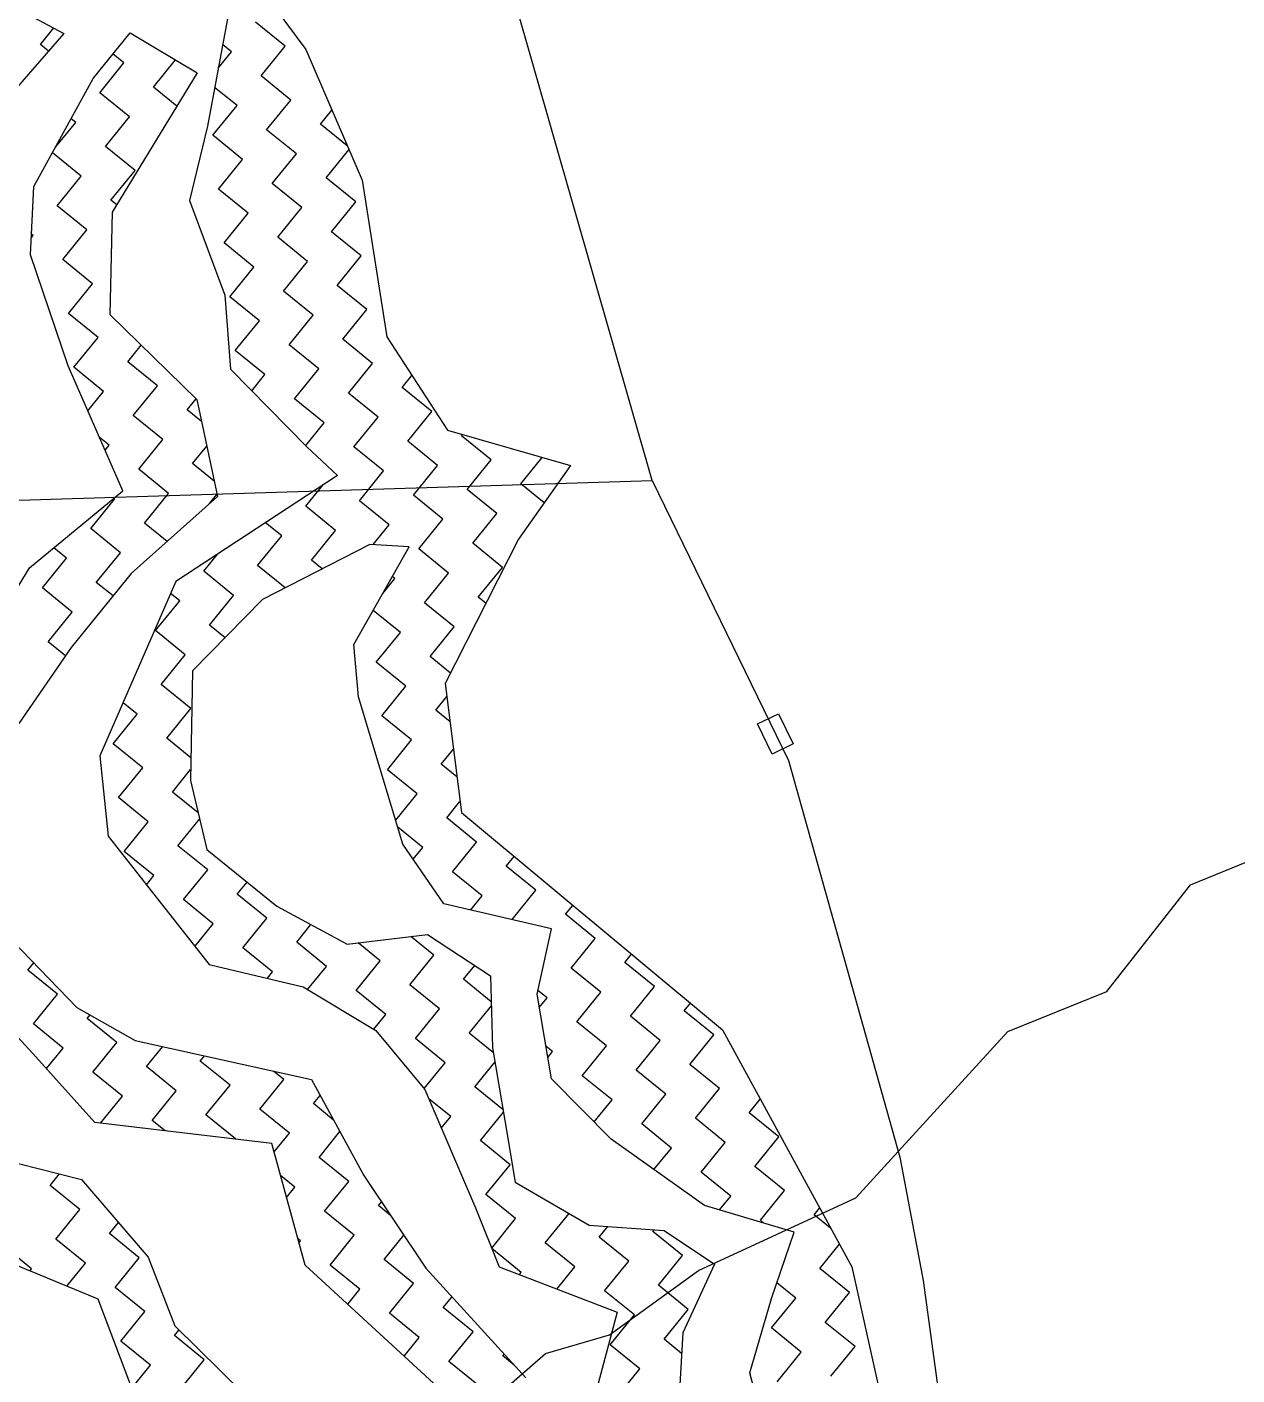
# Model space of a CAD drawing. Header units: metres. Extents: x 303647 to 308666, y 1943822 to 1947889.
# Drawn here: x 304162.3 to 304414.2, y 1946291 to 1946571.5 of the extents above; entities that cross this region are included whole.
import ezdxf

# ---------------------------------------------------------------- set-up
doc = ezdxf.new("R2010")
doc.units = ezdxf.units.M
for name, color, linetype in [('LINE_WATER', 4, 'Continuous'), ('POLY_HATCH', 12, 'Continuous'), ('POLY_PARCEL', 6, 'Continuous')]:
    doc.layers.add(name, color=color, linetype=linetype)

msp = doc.modelspace()

# ---------------------------------------------------------------- linework, layer by layer
msp.add_lwpolyline([(304317.46, 1946420.18), (304314.41, 1946426.46), (304318.75, 1946428.57), (304321.8, 1946422.29)], close=True)
at = {"layer": 'LINE_WATER'}
for p, q in [((304404.51, 1946392.96), (304416.58, 1946397.88)), ((304387.13, 1946370.78), (304404.51, 1946392.96)), ((304366.5, 1946362.45), (304387.13, 1946370.78)), ((304334.85, 1946327.81), (304366.5, 1946362.45)), ((304302.1, 1946312.72), (304334.85, 1946327.81)), ((304283.59, 1946299.35), (304302.1, 1946312.72)), ((304270.27, 1946295.44), (304283.59, 1946299.35)), ((304258.3, 1946285.04), (304270.27, 1946295.44))]:
    msp.add_line(p, q, dxfattribs=at)
at = {"layer": 'POLY_HATCH'}
for p, q in [((304143.49, 1946584.31), (304169.99, 1946570.16)), ((304207.3, 1946584.36), (304220.36, 1946566.78)), ((304204.15, 1946573.99), (304199.87, 1946550.88)), ((304169.99, 1946570.16), (304152.44, 1946550.06)), ((304176.09, 1946560.78), (304183.8, 1946570.28)), ((304183.8, 1946570.28), (304197.71, 1946561.95)), ((304220.36, 1946566.78), (304232.04, 1946539.6)), ((304163.74, 1946538.29), (304176.09, 1946560.78)), ((304197.71, 1946561.95), (304180.05, 1946532.93)), ((304199.87, 1946550.88), (304196.14, 1946535.37)), ((304163.03, 1946524.09), (304163.74, 1946538.29)), ((304232.04, 1946539.6), (304237.18, 1946506.99)), ((304196.14, 1946535.37), (304203.51, 1946515.7)), ((304180.05, 1946532.93), (304179.53, 1946511.68)), ((304170.85, 1946500.99), (304163.03, 1946524.09)), ((304203.51, 1946515.7), (304204.66, 1946500.26)), ((304179.53, 1946511.68), (304197.66, 1946494)), ((304237.18, 1946506.99), (304249.84, 1946487.6)), ((304182.24, 1946475), (304170.85, 1946500.99)), ((304204.66, 1946500.26), (304220.55, 1946484.14)), ((304197.66, 1946494), (304201.93, 1946473.79)), ((304249.84, 1946487.6), (304275.45, 1946480.21)), ((304220.55, 1946484.14), (304226.94, 1946478.15)), ((304226.94, 1946478.15), (304193.29, 1946456.12)), ((304275.45, 1946480.21), (304264.61, 1946464.88)), ((304162.84, 1946458.94), (304182.24, 1946475)), ((304201.93, 1946473.79), (304184.01, 1946457.79)), ((304264.61, 1946464.88), (304249.36, 1946434.88)), ((304233.7, 1946463.83), (304211.3, 1946452.33)), ((304230.36, 1946442.99), (304241.86, 1946463.34)), ((304241.86, 1946463.34), (304233.7, 1946463.83)), ((304147.97, 1946434.55), (304162.84, 1946458.94)), ((304184.01, 1946457.79), (304171.48, 1946442.35)), ((304193.29, 1946456.12), (304177.49, 1946419.81)), ((304211.3, 1946452.33), (304196.73, 1946437.49)), ((304171.48, 1946442.35), (304160.61, 1946426.54)), ((304231.28, 1946432.11), (304230.36, 1946442.99)), ((304196.73, 1946437.49), (304196.31, 1946414.68)), ((304249.36, 1946434.88), (304252.73, 1946408)), ((304240.55, 1946401.43), (304231.28, 1946432.11)), ((304177.49, 1946419.81), (304179.21, 1946403.1)), ((304196.31, 1946414.68), (304199.74, 1946400.33)), ((304252.73, 1946408), (304307.09, 1946362.77)), ((304179.21, 1946403.1), (304200.19, 1946376.4)), ((304199.74, 1946400.33), (304214.28, 1946388.52)), ((304249.06, 1946389), (304240.55, 1946401.43)), ((304214.28, 1946388.52), (304228.98, 1946380.62)), ((304271.51, 1946383.85), (304249.06, 1946389)), ((304228.98, 1946380.62), (304245.7, 1946382.64)), ((304245.7, 1946382.64), (304258.8, 1946374.02)), ((304268.48, 1946370.21), (304271.51, 1946383.85)), ((304159.31, 1946381.29), (304172.7, 1946367.46)), ((304163.5, 1946357.9), (304145.15, 1946377.73)), ((304200.19, 1946376.4), (304219.78, 1946371.78)), ((304219.78, 1946371.78), (304234.94, 1946362.69)), ((304258.8, 1946374.02), (304259.24, 1946359.07)), ((304271.5, 1946352.62), (304268.48, 1946370.21)), ((304172.7, 1946367.46), (304184.82, 1946360.58)), ((304184.82, 1946360.58), (304221.53, 1946352.45)), ((304234.94, 1946362.69), (304245.1, 1946350.42)), ((304307.09, 1946362.77), (304334, 1946313.46)), ((304176.4, 1946343.49), (304163.5, 1946357.9)), ((304259.24, 1946359.07), (304261.8, 1946343.92)), ((304221.53, 1946352.45), (304232.44, 1946332.5)), ((304283.9, 1946340.03), (304271.5, 1946352.62)), ((304245.1, 1946350.42), (304255.65, 1946325.74)), ((304213.26, 1946339.18), (304176.4, 1946343.49)), ((304261.8, 1946343.92), (304263.96, 1946331.1)), ((304145.18, 1946338.83), (304173.66, 1946331.65)), ((304220.23, 1946313.82), (304213.26, 1946339.18)), ((304303.37, 1946326.24), (304283.9, 1946340.03)), ((304232.44, 1946332.5), (304245.3, 1946313.19)), ((304173.66, 1946331.65), (304187.51, 1946315.5)), ((304263.96, 1946331.1), (304279.32, 1946322.16)), ((304255.65, 1946325.74), (304260.63, 1946313.47)), ((304321.98, 1946320.69), (304303.37, 1946326.24)), ((304279.32, 1946322.16), (304294.98, 1946321.02)), ((304294.98, 1946321.02), (304305.41, 1946314.06)), ((304177.13, 1946306.77), (304149.27, 1946318.29)), ((304317.3, 1946306.88), (304321.98, 1946320.69)), ((304187.51, 1946315.5), (304193.05, 1946301.19)), ((304247.86, 1946288.44), (304220.23, 1946313.82)), ((304245.3, 1946313.19), (304266.14, 1946290.36)), ((304260.63, 1946313.47), (304285.15, 1946304.03)), ((304305.41, 1946314.06), (304298.84, 1946299.77)), ((304334, 1946313.46), (304349.83, 1946242.38)), ((304312.8, 1946291.42), (304317.3, 1946306.88)), ((304192.13, 1946267.12), (304177.13, 1946306.77)), ((304285.15, 1946304.03), (304278.42, 1946278.88)), ((304193.05, 1946301.19), (304207.36, 1946287.12)), ((304298.84, 1946299.77), (304298.14, 1946287.76)), ((304316.05, 1946278.71), (304312.8, 1946291.42))]:
    msp.add_line(p, q, dxfattribs=at)
at = {"layer": 'POLY_HATCH', "linetype": 'Continuous'}
for p, q in [((304165.09, 1946567.86), (304167.87, 1946571.29)), ((304216.05, 1946567.5), (304209.87, 1946572.51)), ((304166.78, 1946566.49), (304165.09, 1946567.86)), ((304204.85, 1946566.34), (304203.01, 1946567.83)), ((304182.46, 1946564.01), (304180.2, 1946565.85)), ((304202.11, 1946562.95), (304204.85, 1946566.34)), ((304211.03, 1946561.32), (304216.05, 1946567.5)), ((304177.45, 1946557.83), (304182.46, 1946564.01)), ((304188.64, 1946558.99), (304193.22, 1946564.64)), ((304217.21, 1946556.3), (304211.03, 1946561.32)), ((304183.62, 1946552.81), (304177.45, 1946557.83)), ((304193.5, 1946555.04), (304188.64, 1946558.99)), ((304206.02, 1946555.14), (304201.36, 1946558.92)), ((304201, 1946548.96), (304206.02, 1946555.14)), ((304212.19, 1946550.12), (304217.21, 1946556.3)), ((304223.39, 1946551.29), (304225.76, 1946554.21)), ((304168.23, 1946546.48), (304172.43, 1946551.65)), ((304172.43, 1946551.65), (304171.49, 1946552.41)), ((304178.61, 1946546.64), (304183.62, 1946552.81)), ((304228.96, 1946546.76), (304223.39, 1946551.29)), ((304207.18, 1946543.94), (304201, 1946548.96)), ((304218.37, 1946545.11), (304212.19, 1946550.12)), ((304173.59, 1946540.46), (304167.6, 1946545.32)), ((304184.79, 1946541.62), (304178.61, 1946546.64)), ((304224.55, 1946540.09), (304229.31, 1946545.95)), ((304202.16, 1946537.77), (304207.18, 1946543.94)), ((304213.36, 1946538.93), (304218.37, 1946545.11)), ((304168.58, 1946534.28), (304173.59, 1946540.46)), ((304179.77, 1946535.44), (304184.79, 1946541.62)), ((304230.73, 1946535.08), (304224.55, 1946540.09)), ((304208.34, 1946532.75), (304202.16, 1946537.77)), ((304219.54, 1946533.91), (304213.36, 1946538.93)), ((304174.76, 1946529.26), (304168.58, 1946534.28)), ((304180.98, 1946534.46), (304179.77, 1946535.44)), ((304225.72, 1946528.9), (304230.73, 1946535.08)), ((304203.33, 1946526.57), (304208.34, 1946532.75)), ((304214.52, 1946527.73), (304219.54, 1946533.91)), ((304169.74, 1946523.08), (304174.76, 1946529.26)), ((304231.89, 1946523.88), (304225.72, 1946528.9)), ((304163.21, 1946527.67), (304163.56, 1946528.1)), ((304163.56, 1946528.1), (304163.24, 1946528.35)), ((304209.5, 1946521.55), (304203.33, 1946526.57)), ((304220.7, 1946522.72), (304214.52, 1946527.73)), ((304175.92, 1946518.07), (304169.74, 1946523.08)), ((304226.88, 1946517.7), (304231.89, 1946523.88)), ((304204.49, 1946515.37), (304209.5, 1946521.55)), ((304215.68, 1946516.54), (304220.7, 1946522.72)), ((304170.9, 1946511.89), (304175.92, 1946518.07)), ((304233.06, 1946512.68), (304226.88, 1946517.7)), ((304210.67, 1946510.36), (304204.49, 1946515.37)), ((304221.86, 1946511.52), (304215.68, 1946516.54)), ((304177.08, 1946506.87), (304170.9, 1946511.89)), ((304228.04, 1946506.51), (304233.06, 1946512.68)), ((304205.65, 1946504.18), (304210.67, 1946510.36)), ((304216.85, 1946505.34), (304221.86, 1946511.52)), ((304172.06, 1946500.69), (304177.08, 1946506.87)), ((304234.22, 1946501.49), (304228.04, 1946506.51)), ((304183.26, 1946501.85), (304186.06, 1946505.31)), ((304211.83, 1946499.16), (304205.65, 1946504.18)), ((304223.03, 1946500.33), (304216.85, 1946505.34)), ((304178.24, 1946495.67), (304172.06, 1946500.69)), ((304189.44, 1946496.84), (304183.26, 1946501.85)), ((304229.2, 1946495.31), (304234.22, 1946501.49)), ((304209.08, 1946495.78), (304211.83, 1946499.16)), ((304218.01, 1946494.15), (304223.03, 1946500.33)), ((304240.4, 1946496.47), (304242.42, 1946498.96)), ((304174.95, 1946491.62), (304178.24, 1946495.67)), ((304184.42, 1946490.66), (304189.44, 1946496.84)), ((304235.38, 1946490.29), (304229.2, 1946495.31)), ((304246.58, 1946491.46), (304240.4, 1946496.47)), ((304195.62, 1946491.82), (304197.51, 1946494.15)), ((304224.19, 1946489.13), (304218.01, 1946494.15)), ((304190.6, 1946485.64), (304184.42, 1946490.66)), ((304198.64, 1946489.37), (304195.62, 1946491.82)), ((304230.37, 1946484.11), (304235.38, 1946490.29)), ((304241.56, 1946485.28), (304246.58, 1946491.46)), ((304220.32, 1946484.37), (304224.19, 1946489.13)), ((304252.76, 1946486.44), (304252.97, 1946486.7)), ((304258.94, 1946481.42), (304252.76, 1946486.44)), ((304179.41, 1946484.48), (304177.35, 1946486.15)), ((304178.55, 1946483.42), (304179.41, 1946484.48)), ((304185.59, 1946479.46), (304190.6, 1946485.64)), ((304196.78, 1946480.63), (304199.72, 1946484.25)), ((304236.55, 1946479.1), (304230.37, 1946484.11)), ((304247.74, 1946480.26), (304241.56, 1946485.28)), ((304253.92, 1946475.25), (304258.94, 1946481.42)), ((304265.12, 1946476.41), (304269.58, 1946481.91)), ((304191.77, 1946474.45), (304185.59, 1946479.46)), ((304201.25, 1946477), (304196.78, 1946480.63)), ((304231.53, 1946472.92), (304236.55, 1946479.1)), ((304242.73, 1946474.08), (304247.74, 1946480.26)), ((304220.33, 1946471.76), (304223.91, 1946476.16)), ((304260.1, 1946470.23), (304253.92, 1946475.25)), ((304269.97, 1946472.46), (304265.12, 1946476.41)), ((304175.55, 1946467.1), (304180.57, 1946473.28)), ((304180.57, 1946473.28), (304180.37, 1946473.45)), ((304186.75, 1946468.27), (304191.77, 1946474.45)), ((304200.32, 1946472.36), (304201.84, 1946474.22)), ((304237.71, 1946467.9), (304231.53, 1946472.92)), ((304248.9, 1946469.07), (304242.73, 1946474.08)), ((304226.51, 1946466.74), (304220.33, 1946471.76)), ((304255.08, 1946464.05), (304260.1, 1946470.23)), ((304181.73, 1946462.09), (304175.55, 1946467.1)), ((304191.46, 1946464.44), (304186.75, 1946468.27)), ((304215.32, 1946465.58), (304211.93, 1946468.32)), ((304221.5, 1946460.56), (304226.51, 1946466.74)), ((304234.37, 1946463.79), (304237.71, 1946467.9)), ((304243.89, 1946462.89), (304248.9, 1946469.07)), ((304210.3, 1946459.4), (304215.32, 1946465.58)), ((304261.26, 1946459.03), (304255.08, 1946464.05)), ((304170.54, 1946460.93), (304167.86, 1946463.1)), ((304176.72, 1946455.91), (304181.73, 1946462.09)), ((304199.11, 1946458.24), (304202.04, 1946461.85)), ((304250.07, 1946457.87), (304243.89, 1946462.89)), ((304165.52, 1946454.75), (304170.54, 1946460.93)), ((304216.02, 1946454.76), (304210.3, 1946459.4)), ((304223.76, 1946458.73), (304221.5, 1946460.56)), ((304256.25, 1946452.85), (304261.26, 1946459.03)), ((304180.2, 1946453.09), (304176.72, 1946455.91)), ((304205.29, 1946453.22), (304199.11, 1946458.24)), ((304236.36, 1946453.61), (304238.87, 1946456.71)), ((304238.87, 1946456.71), (304238.35, 1946457.13)), ((304245.05, 1946451.69), (304250.07, 1946457.87)), ((304171.7, 1946449.73), (304165.52, 1946454.75)), ((304194.09, 1946452.06), (304192.19, 1946453.6)), ((304200.27, 1946447.04), (304205.29, 1946453.22)), ((304257.84, 1946451.56), (304256.25, 1946452.85)), ((304189.07, 1946445.88), (304194.09, 1946452.06)), ((304240.04, 1946445.51), (304234.38, 1946450.1)), ((304251.23, 1946446.68), (304245.05, 1946451.69)), ((304166.68, 1946443.55), (304171.7, 1946449.73)), ((304195.25, 1946440.86), (304189.07, 1946445.88)), ((304203.52, 1946444.4), (304200.27, 1946447.04)), ((304235.02, 1946439.33), (304240.04, 1946445.51)), ((304246.21, 1946440.5), (304251.23, 1946446.68)), ((304170.29, 1946440.62), (304166.68, 1946443.55)), ((304190.24, 1946434.68), (304195.25, 1946440.86)), ((304241.2, 1946434.32), (304235.02, 1946439.33)), ((304250.47, 1946437.04), (304246.21, 1946440.5)), ((304196.42, 1946429.67), (304190.24, 1946434.68)), ((304236.18, 1946428.14), (304241.2, 1946434.32)), ((304185.22, 1946428.5), (304182.3, 1946430.87)), ((304247.38, 1946429.3), (304249.7, 1946432.17)), ((304180.21, 1946422.32), (304185.22, 1946428.5)), ((304191.4, 1946423.49), (304196.42, 1946429.67)), ((304242.36, 1946423.12), (304236.18, 1946428.14)), ((304250.37, 1946426.87), (304247.38, 1946429.3)), ((304186.38, 1946417.31), (304180.21, 1946422.32)), ((304196.4, 1946419.43), (304191.4, 1946423.49)), ((304237.34, 1946416.94), (304242.36, 1946423.12)), ((304248.54, 1946418.11), (304251.07, 1946421.23)), ((304181.37, 1946411.13), (304186.38, 1946417.31)), ((304192.56, 1946412.29), (304196.36, 1946416.96)), ((304243.52, 1946411.93), (304237.34, 1946416.94)), ((304251.8, 1946415.46), (304248.54, 1946418.11)), ((304187.55, 1946406.11), (304181.37, 1946411.13)), ((304197.93, 1946407.94), (304192.56, 1946412.29)), ((304239.05, 1946406.41), (304243.52, 1946411.93)), ((304249.7, 1946406.91), (304252.44, 1946410.29)), ((304182.53, 1946399.93), (304187.55, 1946406.11)), ((304193.73, 1946401.1), (304198.23, 1946406.65)), ((304255.88, 1946401.89), (304249.7, 1946406.91)), ((304244.69, 1946400.73), (304239.49, 1946404.95)), ((304188.71, 1946394.92), (304182.53, 1946399.93)), ((304199.91, 1946396.08), (304193.73, 1946401.1)), ((304242.7, 1946398.29), (304244.69, 1946400.73)), ((304250.87, 1946395.71), (304255.88, 1946401.89)), ((304262.06, 1946396.88), (304263.69, 1946398.89)), ((304268.24, 1946391.86), (304262.06, 1946396.88)), ((304187.15, 1946393), (304188.71, 1946394.92)), ((304194.89, 1946389.9), (304199.91, 1946396.08)), ((304257.05, 1946390.7), (304250.87, 1946395.71)), ((304206.08, 1946391.06), (304208.1, 1946393.54)), ((304212.26, 1946386.05), (304206.08, 1946391.06)), ((304263.27, 1946385.74), (304268.24, 1946391.86)), ((304201.07, 1946384.88), (304194.89, 1946389.9)), ((304254.63, 1946387.72), (304257.05, 1946390.7)), ((304274.42, 1946386.85), (304275.93, 1946388.7)), ((304207.25, 1946379.87), (304212.26, 1946386.05)), ((304280.6, 1946381.83), (304274.42, 1946386.85)), ((304197.24, 1946380.16), (304201.07, 1946384.88)), ((304218.44, 1946381.03), (304221.41, 1946384.69)), ((304213.43, 1946374.85), (304207.25, 1946379.87)), ((304224.62, 1946376.01), (304218.44, 1946381.03)), ((304235.82, 1946377.18), (304231.24, 1946380.89)), ((304247.01, 1946378.34), (304242.23, 1946382.22)), ((304275.58, 1946375.65), (304280.6, 1946381.83)), ((304230.8, 1946371), (304235.82, 1946377.18)), ((304242, 1946372.16), (304247.01, 1946378.34)), ((304286.78, 1946376.81), (304288.17, 1946378.52)), ((304162.47, 1946375.22), (304163.71, 1946376.75)), ((304168.65, 1946370.2), (304162.47, 1946375.22)), ((304212.35, 1946373.53), (304213.43, 1946374.85)), ((304220.72, 1946371.21), (304224.62, 1946376.01)), ((304253.19, 1946373.32), (304255.51, 1946376.18)), ((304281.76, 1946370.63), (304275.58, 1946375.65)), ((304292.96, 1946371.8), (304286.78, 1946376.81)), ((304248.18, 1946367.14), (304242, 1946372.16)), ((304258.96, 1946368.64), (304253.19, 1946373.32)), ((304287.94, 1946365.62), (304292.96, 1946371.8)), ((304163.63, 1946364.02), (304168.65, 1946370.2)), ((304236.98, 1946365.98), (304230.8, 1946371)), ((304270.57, 1946369.47), (304268.66, 1946371.01)), ((304268.95, 1946367.48), (304270.57, 1946369.47)), ((304276.75, 1946364.45), (304281.76, 1946370.63)), ((304174.82, 1946365.18), (304175.42, 1946365.92)), ((304234.52, 1946362.95), (304236.98, 1946365.98)), ((304243.16, 1946360.97), (304248.18, 1946367.14)), ((304254.35, 1946362.13), (304258.98, 1946367.83)), ((304299.14, 1946366.78), (304300.4, 1946368.34)), ((304305.32, 1946361.76), (304299.14, 1946366.78)), ((304169.81, 1946359), (304163.63, 1946364.02)), ((304181, 1946360.17), (304174.82, 1946365.18)), ((304282.92, 1946359.44), (304276.75, 1946364.45)), ((304294.12, 1946360.6), (304287.94, 1946365.62)), ((304175.99, 1946353.99), (304181, 1946360.17)), ((304249.34, 1946355.95), (304243.16, 1946360.97)), ((304259.42, 1946358.02), (304254.35, 1946362.13)), ((304289.1, 1946354.42), (304294.12, 1946360.6)), ((304300.3, 1946355.58), (304305.32, 1946361.76)), ((304166.34, 1946354.73), (304169.81, 1946359)), ((304187.18, 1946355.15), (304190.56, 1946359.31)), ((304198.38, 1946356.31), (304199.25, 1946357.38)), ((304271.73, 1946358.28), (304270.34, 1946359.41)), ((304270.74, 1946357.06), (304271.73, 1946358.28)), ((304277.91, 1946353.26), (304282.92, 1946359.44)), ((304193.36, 1946350.13), (304187.18, 1946355.15)), ((304204.56, 1946351.3), (304198.38, 1946356.31)), ((304244.97, 1946350.57), (304249.34, 1946355.95)), ((304255.52, 1946350.93), (304259.74, 1946356.13)), ((304306.48, 1946350.57), (304300.3, 1946355.58)), ((304182.17, 1946348.97), (304175.99, 1946353.99)), ((304210.74, 1946346.28), (304215.75, 1946352.46)), ((304215.75, 1946352.46), (304213.6, 1946354.21)), ((304284.09, 1946348.24), (304277.91, 1946353.26)), ((304295.28, 1946349.41), (304289.1, 1946354.42)), ((304177.6, 1946343.35), (304182.17, 1946348.97)), ((304188.35, 1946343.96), (304193.36, 1946350.13)), ((304199.54, 1946345.12), (304204.56, 1946351.3)), ((304221.93, 1946347.44), (304223.33, 1946349.17)), ((304261.43, 1946346.13), (304255.52, 1946350.93)), ((304290.27, 1946343.23), (304295.28, 1946349.41)), ((304301.46, 1946344.39), (304306.48, 1946350.57)), ((304216.92, 1946341.27), (304210.74, 1946346.28)), ((304226.13, 1946344.03), (304221.93, 1946347.44)), ((304250.5, 1946344.75), (304245.93, 1946348.46)), ((304280.35, 1946343.64), (304284.09, 1946348.24)), ((304312.66, 1946345.55), (304314.95, 1946348.38)), ((304191.03, 1946341.78), (304188.35, 1946343.96)), ((304205.72, 1946340.1), (304199.54, 1946345.12)), ((304248.55, 1946342.35), (304250.5, 1946344.75)), ((304256.68, 1946339.74), (304261.51, 1946345.68)), ((304307.64, 1946339.37), (304301.46, 1946344.39)), ((304318.84, 1946340.54), (304312.66, 1946345.55)), ((304213.76, 1946337.38), (304216.92, 1946341.27)), ((304223.09, 1946336.25), (304227.45, 1946341.62)), ((304296.45, 1946338.21), (304290.27, 1946343.23)), ((304313.82, 1946334.36), (304318.84, 1946340.54)), ((304205.69, 1946340.07), (304205.72, 1946340.1)), ((304262.86, 1946334.72), (304256.68, 1946339.74)), ((304292.8, 1946333.73), (304296.45, 1946338.21)), ((304302.62, 1946333.19), (304307.64, 1946339.37)), ((304229.27, 1946331.23), (304223.09, 1946336.25)), ((304167.12, 1946330.43), (304169.05, 1946332.82)), ((304218.08, 1946330.07), (304215.1, 1946332.49)), ((304257.84, 1946328.54), (304262.86, 1946334.72)), ((304308.8, 1946328.18), (304302.62, 1946333.19)), ((304320, 1946329.34), (304313.82, 1946334.36)), ((304173.3, 1946325.42), (304167.12, 1946330.43)), ((304216.35, 1946327.94), (304218.08, 1946330.07)), ((304224.26, 1946325.05), (304229.27, 1946331.23)), ((304314.98, 1946323.16), (304320, 1946329.34)), ((304235.45, 1946326.22), (304236.1, 1946327.01)), ((304264.02, 1946323.53), (304257.84, 1946328.54)), ((304306.48, 1946325.31), (304308.8, 1946328.18)), ((304168.28, 1946319.24), (304173.3, 1946325.42)), ((304230.44, 1946320.04), (304224.26, 1946325.05)), ((304238, 1946324.15), (304235.45, 1946326.22)), ((304270.2, 1946318.51), (304275.14, 1946324.59)), ((304326.18, 1946324.32), (304327.31, 1946325.72)), ((304329.58, 1946321.56), (304326.18, 1946324.32)), ((304179.48, 1946320.4), (304181.34, 1946322.7)), ((304259.04, 1946317.38), (304264.02, 1946323.53)), ((304281.4, 1946319.67), (304283.19, 1946321.88)), ((304292.59, 1946320.84), (304292.86, 1946321.17)), ((304298.77, 1946315.82), (304292.59, 1946320.84)), ((304315.73, 1946322.56), (304314.98, 1946323.16)), ((304163.26, 1946313.06), (304157.09, 1946318.08)), ((304174.46, 1946314.22), (304168.28, 1946319.24)), ((304185.66, 1946315.39), (304179.48, 1946320.4)), ((304219.24, 1946318.87), (304218.73, 1946319.29)), ((304218.94, 1946318.51), (304219.24, 1946318.87)), ((304225.42, 1946313.86), (304230.44, 1946320.04)), ((304236.62, 1946315.02), (304240.72, 1946320.07)), ((304276.38, 1946313.49), (304270.2, 1946318.51)), ((304287.58, 1946314.66), (304281.4, 1946319.67)), ((304321.09, 1946318.06), (304321.16, 1946318.15)), ((304321.16, 1946318.15), (304321.13, 1946318.17)), ((304327.34, 1946313.13), (304331.43, 1946318.17)), ((304180.64, 1946309.21), (304185.66, 1946315.39)), ((304265.19, 1946312.33), (304259.07, 1946317.29)), ((304293.76, 1946309.64), (304298.77, 1946315.82)), ((304162.93, 1946312.64), (304163.26, 1946313.06)), ((304170.6, 1946309.47), (304174.46, 1946314.22)), ((304231.6, 1946308.84), (304225.42, 1946313.86)), ((304242.79, 1946310.01), (304236.62, 1946315.02)), ((304272.61, 1946308.85), (304276.38, 1946313.49)), ((304282.56, 1946308.48), (304287.58, 1946314.66)), ((304333.52, 1946308.11), (304327.34, 1946313.13)), ((304237.78, 1946303.83), (304242.79, 1946310.01)), ((304264.8, 1946311.86), (304265.19, 1946312.33)), ((304299.93, 1946304.62), (304293.76, 1946309.64)), ((304322.33, 1946306.95), (304318.41, 1946310.13)), ((304186.82, 1946304.19), (304180.64, 1946309.21)), ((304229.06, 1946305.71), (304231.6, 1946308.84)), ((304248.97, 1946304.99), (304250.77, 1946307.2)), ((304288.74, 1946303.46), (304282.56, 1946308.48)), ((304317.31, 1946300.77), (304322.33, 1946306.95)), ((304328.5, 1946301.93), (304333.52, 1946308.11)), ((304181.8, 1946298.01), (304186.82, 1946304.19)), ((304255.15, 1946299.97), (304248.97, 1946304.99)), ((304294.92, 1946298.45), (304299.93, 1946304.62)), ((304243.96, 1946298.81), (304237.78, 1946303.83)), ((304283.72, 1946297.28), (304288.74, 1946303.46)), ((304334.68, 1946296.92), (304328.5, 1946301.93)), ((304193, 1946299.17), (304193.93, 1946300.33)), ((304199.18, 1946294.16), (304193, 1946299.17)), ((304240.8, 1946294.92), (304243.96, 1946298.81)), ((304250.14, 1946293.79), (304255.15, 1946299.97)), ((304298.59, 1946295.47), (304294.92, 1946298.45)), ((304323.49, 1946295.75), (304317.31, 1946300.77)), ((304187.98, 1946293), (304181.8, 1946298.01)), ((304289.9, 1946292.27), (304283.72, 1946297.28)), ((304318.47, 1946289.58), (304323.49, 1946295.75)), ((304329.67, 1946290.74), (304334.68, 1946296.92)), ((304184.13, 1946288.26), (304187.98, 1946293)), ((304194.16, 1946287.98), (304199.18, 1946294.16)), ((304256.32, 1946288.78), (304250.14, 1946293.79)), ((304261.33, 1946294.96), (304261.62, 1946295.31)), ((304263.7, 1946293.04), (304261.33, 1946294.96)), ((304284.89, 1946286.09), (304289.9, 1946292.27))]:
    msp.add_line(p, q, dxfattribs=at)
at = {"layer": 'POLY_PARCEL'}
for p, q in [((304292.47, 1946477.15), (304252.82, 1946615.41)), ((304115.45, 1946471.65), (304292.47, 1946477.15)), ((304292.47, 1946477.15), (304320.81, 1946418.82)), ((304320.81, 1946418.82), (304344.01, 1946336.31)), ((304344.01, 1946336.31), (304348.86, 1946310.63)), ((304348.86, 1946310.63), (304356.68, 1946253.93))]:
    msp.add_line(p, q, dxfattribs=at)

doc.saveas('drawing.dxf')
